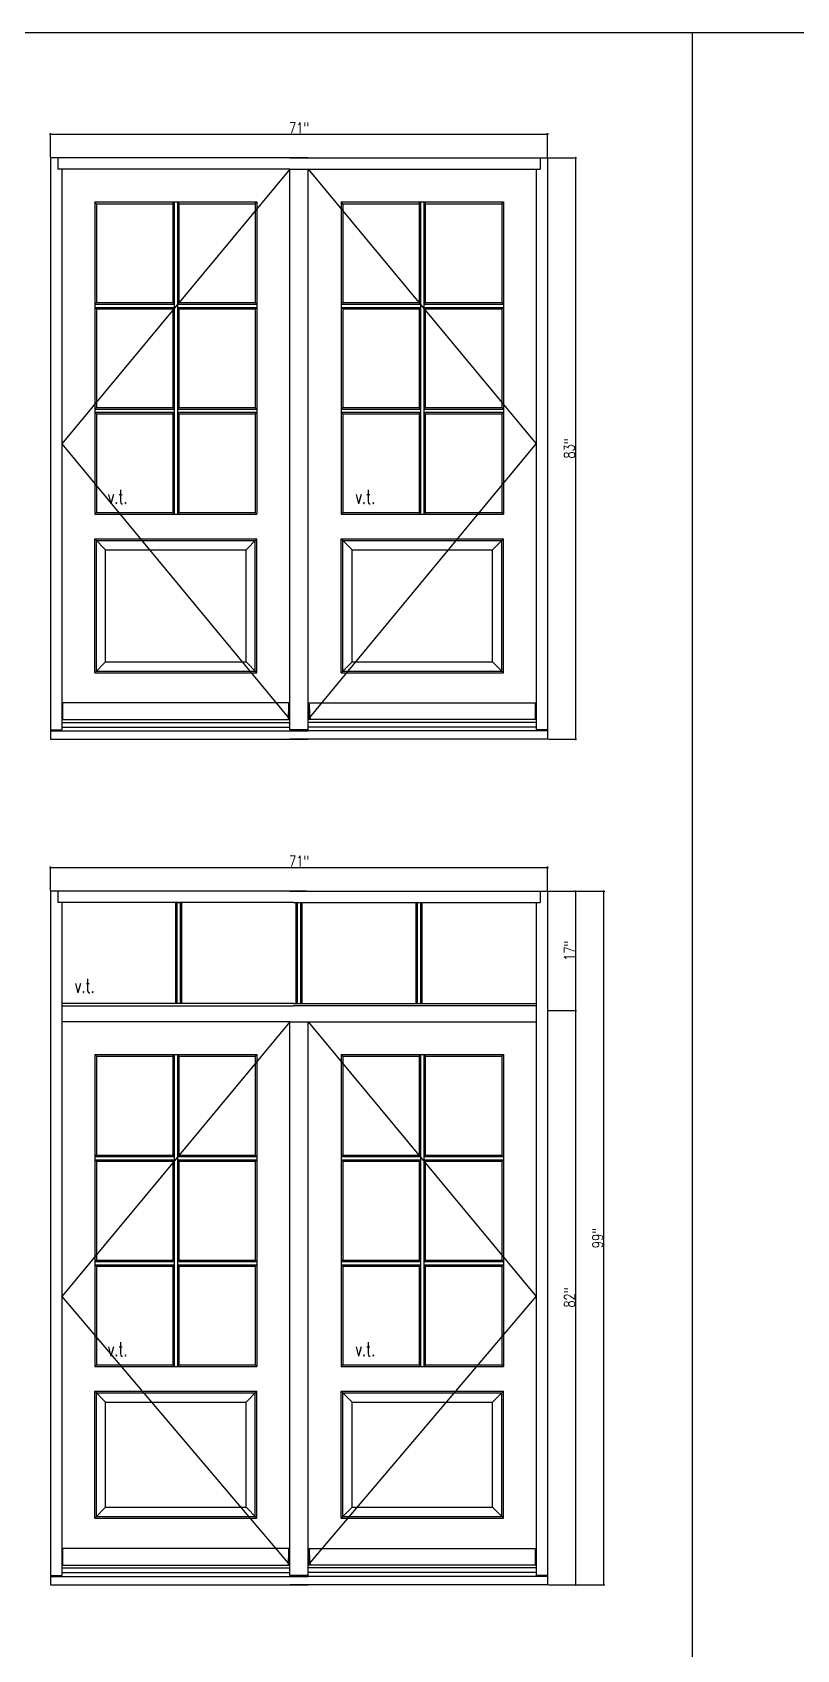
# Model space of a CAD drawing. Header units: inches. Extents: x 1985 to 11287, y 379 to 4336.
# Drawn here: x 8372 to 8481.2, y 3533.7 to 3764.6 of the extents above; entities that cross this region are included whole.
import ezdxf

# ---------------------------------------------------------------- set-up
doc = ezdxf.new("R2010")
doc.units = ezdxf.units.IN
doc.header["$MEASUREMENT"] = 0
doc.layers.get('0').update_dxf_attribs({"linetype": 'CONTINUOUS'})
doc.layers.get('Defpoints').update_dxf_attribs({"linetype": 'CONTINUOUS'})
for name, color, linetype in [('COTE1-1 99', 7, 'CONTINUOUS'), ('elevation 99', 7, 'CONTINUOUS'), ('opening side 99', 1, 'CONTINUOUS'), ('separation 99', 3, 'CONTINUOUS')]:
    doc.layers.add(name, color=color, linetype=linetype)
doc.styles.get("Standard").update_dxf_attribs({"font": 'txt.shx', "width": 0.8})
doc.dimstyles.new('Elevation', dxfattribs={"dimscale": 2, "dimtxt": 0.75, "dimasz": 0.0625, "dimexe": 0.0625, "dimexo": 0.0625, "dimgap": 0.0625, "dimtad": 1, "dimdec": 5, "dimzin": 0, "dimdsep": 46, "dimlunit": 5, "dimtxsty": 'Standard', "dimblk1": 'OBLIQUE', "dimblk2": 'OBLIQUE', "dimsah": 1, "dimcen": 2, "dimdle": 0.0625, "dimclrd": 1, "dimclre": 1, "dimadec": 1, "dimazin": 0, "dimtfac": 0.375, "dimtdec": 5, "dimtmove": 0, "dimatfit": 3, "dimldrblk": 'OBLIQUE', "dimfxl": 1, "dimfrac": 2, "dimtolj": 1, "dimtzin": 0, "dimarcsym": 0})

# ---------------------------------------------------------------- blocks, each defined once
blk = doc.blocks.new('_OBLIQUE')
at = {"color": 0, "linetype": 'ByBlock'}
blk.add_line((-0.5, -0.5), (0.5, 0.5), dxfattribs=at)
blk = doc.blocks.new('*D23')
at = {"layer": 'COTE1-1 99', "color": 1, "lineweight": -2, "transparency": 16777216}
for p, q in [((8374.48, 3750.06), (8445.73, 3750.06)), ((8374.6, 3746.78), (8374.6, 3750.19)), ((8445.6, 3746.78), (8445.6, 3750.19))]:
    blk.add_line(p, q, dxfattribs=at)
at = {"layer": 'Defpoints', "color": 0, "transparency": 16777216}
for p in [(8445.6, 3750.06), (8374.6, 3746.66), (8445.6, 3746.66)]:
    blk.add_point(p, dxfattribs=at)
at = {"layer": 'COTE1-1 99', "color": 1, "lineweight": -2, "transparency": 16777216, "xscale": 0.125, "yscale": 0.125, "zscale": 0.125, "rotation": 180}
blk.add_blockref('_OBLIQUE', (8374.6, 3750.06), dxfattribs=at)
at = {"layer": 'COTE1-1 99', "color": 1, "lineweight": -2, "transparency": 16777216, "xscale": 0.125, "yscale": 0.125, "zscale": 0.125}
blk.add_blockref('_OBLIQUE', (8445.6, 3750.06), dxfattribs=at)
at = {"layer": 'COTE1-1 99', "color": 0, "transparency": 16777216, "insert": (8410.1, 3750.94), "char_height": 1.5, "attachment_point": 5}
blk.add_mtext('\\A1;71"', dxfattribs=at)
blk = doc.blocks.new('*D24')
at = {"layer": 'COTE1-1 99', "color": 1, "lineweight": -2, "transparency": 16777216}
for p, q in [((8445.73, 3746.66), (8449.73, 3746.66)), ((8449.61, 3663.53), (8449.61, 3746.78)), ((8445.73, 3663.66), (8449.73, 3663.66))]:
    blk.add_line(p, q, dxfattribs=at)
at = {"layer": 'Defpoints', "color": 0, "transparency": 16777216}
for p in [(8445.6, 3746.66), (8449.61, 3746.66), (8445.6, 3663.66)]:
    blk.add_point(p, dxfattribs=at)
at = {"layer": 'COTE1-1 99', "color": 1, "lineweight": -2, "transparency": 16777216, "xscale": 0.125, "yscale": 0.125, "zscale": 0.125}
for p, rotation in [((8449.61, 3746.66), 90), ((8449.61, 3663.66), 270)]:
    blk.add_blockref('_OBLIQUE', p, dxfattribs=dict(at, rotation=rotation))
at = {"layer": 'COTE1-1 99', "color": 0, "transparency": 16777216, "insert": (8448.73, 3705.16), "char_height": 1.5, "attachment_point": 5, "rotation": 90}
blk.add_mtext('\\A1;83"', dxfattribs=at)
blk = doc.blocks.new('*D76')
at = {"layer": 'COTE1-1 99', "color": 1, "lineweight": -2, "transparency": 16777216}
for p, q in [((8374.48, 3645.37), (8445.73, 3645.37)), ((8374.6, 3642.09), (8374.6, 3645.5)), ((8445.6, 3642.09), (8445.6, 3645.5))]:
    blk.add_line(p, q, dxfattribs=at)
at = {"layer": 'Defpoints', "color": 0, "transparency": 16777216}
for p in [(8445.6, 3645.37), (8374.6, 3641.96), (8445.6, 3641.96)]:
    blk.add_point(p, dxfattribs=at)
at = {"layer": 'COTE1-1 99', "color": 1, "lineweight": -2, "transparency": 16777216, "xscale": 0.125, "yscale": 0.125, "zscale": 0.125, "rotation": 180}
blk.add_blockref('_OBLIQUE', (8374.6, 3645.37), dxfattribs=at)
at = {"layer": 'COTE1-1 99', "color": 1, "lineweight": -2, "transparency": 16777216, "xscale": 0.125, "yscale": 0.125, "zscale": 0.125}
blk.add_blockref('_OBLIQUE', (8445.6, 3645.37), dxfattribs=at)
at = {"layer": 'COTE1-1 99', "color": 0, "transparency": 16777216, "insert": (8410.1, 3646.25), "char_height": 1.5, "attachment_point": 5}
blk.add_mtext('\\A1;71"', dxfattribs=at)
blk = doc.blocks.new('*D77')
at = {"layer": 'COTE1-1 99', "color": 1, "lineweight": -2, "transparency": 16777216}
for p, q in [((8445.73, 3641.96), (8449.73, 3641.96)), ((8449.61, 3624.84), (8449.61, 3642.09)), ((8445.73, 3624.96), (8449.73, 3624.96))]:
    blk.add_line(p, q, dxfattribs=at)
at = {"layer": 'Defpoints', "color": 0, "transparency": 16777216}
for p in [(8445.6, 3641.96), (8449.61, 3641.96), (8445.6, 3624.96)]:
    blk.add_point(p, dxfattribs=at)
at = {"layer": 'COTE1-1 99', "color": 1, "lineweight": -2, "transparency": 16777216, "xscale": 0.125, "yscale": 0.125, "zscale": 0.125}
for p, rotation in [((8449.61, 3641.96), 90), ((8449.61, 3624.96), 270)]:
    blk.add_blockref('_OBLIQUE', p, dxfattribs=dict(at, rotation=rotation))
at = {"layer": 'COTE1-1 99', "color": 0, "transparency": 16777216, "insert": (8448.73, 3633.46), "char_height": 1.5, "attachment_point": 5, "rotation": 90}
blk.add_mtext('\\A1;17"', dxfattribs=at)
blk = doc.blocks.new('*D78')
at = {"layer": 'COTE1-1 99', "color": 1, "lineweight": -2, "transparency": 16777216}
for p, q in [((8445.73, 3624.96), (8449.73, 3624.96)), ((8449.61, 3542.84), (8449.61, 3625.09)), ((8445.73, 3542.96), (8449.73, 3542.96))]:
    blk.add_line(p, q, dxfattribs=at)
at = {"layer": 'Defpoints', "color": 0, "transparency": 16777216}
for p in [(8445.6, 3624.96), (8449.61, 3624.96), (8445.6, 3542.96)]:
    blk.add_point(p, dxfattribs=at)
at = {"layer": 'COTE1-1 99', "color": 1, "lineweight": -2, "transparency": 16777216, "xscale": 0.125, "yscale": 0.125, "zscale": 0.125}
for p, rotation in [((8449.61, 3624.96), 90), ((8449.61, 3542.96), 270)]:
    blk.add_blockref('_OBLIQUE', p, dxfattribs=dict(at, rotation=rotation))
at = {"layer": 'COTE1-1 99', "color": 0, "transparency": 16777216, "insert": (8448.73, 3583.96), "char_height": 1.5, "attachment_point": 5, "rotation": 90}
blk.add_mtext('\\A1;82"', dxfattribs=at)
blk = doc.blocks.new('*D75')
at = {"layer": 'COTE1-1 99', "color": 1, "lineweight": -2, "transparency": 16777216}
for p, q in [((8445.73, 3641.96), (8453.75, 3641.96)), ((8453.63, 3542.84), (8453.63, 3642.09)), ((8445.73, 3542.96), (8453.75, 3542.96))]:
    blk.add_line(p, q, dxfattribs=at)
at = {"layer": 'Defpoints', "color": 0, "transparency": 16777216}
for p in [(8445.6, 3641.96), (8453.63, 3641.96), (8445.6, 3542.96)]:
    blk.add_point(p, dxfattribs=at)
at = {"layer": 'COTE1-1 99', "color": 1, "lineweight": -2, "transparency": 16777216, "xscale": 0.125, "yscale": 0.125, "zscale": 0.125}
for p, rotation in [((8453.63, 3641.96), 90), ((8453.63, 3542.96), 270)]:
    blk.add_blockref('_OBLIQUE', p, dxfattribs=dict(at, rotation=rotation))
at = {"layer": 'COTE1-1 99', "color": 0, "transparency": 16777216, "insert": (8452.75, 3592.46), "char_height": 1.5, "attachment_point": 5, "rotation": 90}
blk.add_mtext('\\A1;99"', dxfattribs=at)

msp = doc.modelspace()

# ---------------------------------------------------------------- linework, layer by layer
at = {"layer": 'elevation 99'}
for p, q in [((8411.414241, 3746.65541), (8374.601641, 3746.65541)), ((8374.601641, 3746.65541), (8374.601641, 3663.65541)), ((8375.664141, 3746.65541), (8375.664141, 3745.03041)), ((8408.789241, 3745.03041), (8375.664141, 3745.03041)), ((8376.226641, 3745.03041), (8376.226641, 3664.983536)), ((8408.789241, 3746.65541), (8445.601841, 3746.65541)), ((8408.789241, 3664.983536), (8408.789241, 3745.03041)), ((8408.789241, 3745.03041), (8411.414241, 3745.03041)), ((8411.414241, 3664.983536), (8411.414241, 3745.03041)), ((8411.414241, 3745.03041), (8444.539341, 3745.03041)), ((8443.976841, 3745.03041), (8443.976841, 3664.983536)), ((8444.539341, 3746.65541), (8444.539341, 3745.03041)), ((8445.601841, 3746.65541), (8445.601841, 3663.65541)), ((8380.923054, 3740.360733), (8380.923054, 3695.793739)), ((8380.923054, 3740.360733), (8404.092827, 3740.360733)), ((8381.164126, 3740.092862), (8380.923054, 3740.360733)), ((8392.070441, 3740.092862), (8392.274641, 3740.360733)), ((8392.274641, 3740.360733), (8392.274641, 3695.793739)), ((8392.741241, 3740.360733), (8392.741241, 3695.793739)), ((8392.741241, 3740.360733), (8392.945441, 3740.092862)), ((8403.851756, 3740.092862), (8404.092827, 3740.360733)), ((8404.092827, 3740.360733), (8404.092827, 3695.793739)), ((8416.110654, 3740.360733), (8416.110654, 3695.793739)), ((8416.110654, 3740.360733), (8439.280427, 3740.360733)), ((8416.351726, 3740.092862), (8416.110654, 3740.360733)), ((8427.258041, 3740.092862), (8427.462241, 3740.360733)), ((8427.462241, 3740.360733), (8427.462241, 3695.793739)), ((8427.928841, 3740.360733), (8427.928841, 3695.793739)), ((8427.928841, 3740.360733), (8428.133041, 3740.092862)), ((8439.039356, 3740.092862), (8439.280427, 3740.360733)), ((8439.280427, 3740.360733), (8439.280427, 3695.793739)), ((8381.164126, 3740.092862), (8381.164126, 3725.989362)), ((8381.164126, 3740.092862), (8392.070441, 3740.092862)), ((8392.070441, 3740.092862), (8392.070441, 3725.989362)), ((8392.945441, 3740.092862), (8392.945441, 3725.989362)), ((8392.945441, 3740.092862), (8403.851756, 3740.092862)), ((8403.851756, 3740.092862), (8403.851756, 3725.989362)), ((8416.351726, 3740.092862), (8416.351726, 3725.989362)), ((8416.351726, 3740.092862), (8427.258041, 3740.092862)), ((8427.258041, 3740.092862), (8427.258041, 3725.989362)), ((8428.133041, 3740.092862), (8428.133041, 3725.989362)), ((8428.133041, 3740.092862), (8439.039356, 3740.092862)), ((8439.039356, 3740.092862), (8439.039356, 3725.989362)), ((8381.164126, 3725.989362), (8380.923054, 3725.785162)), ((8380.923054, 3725.785162), (8392.274641, 3725.785162)), ((8380.923054, 3725.318562), (8392.274641, 3725.318562)), ((8381.164126, 3725.114362), (8380.923054, 3725.318562)), ((8381.164126, 3725.989362), (8392.070441, 3725.989362)), ((8381.164126, 3725.114362), (8392.070441, 3725.114362)), ((8381.164126, 3725.114362), (8381.164126, 3711.010862)), ((8392.070441, 3725.989362), (8392.274641, 3725.785162)), ((8392.070441, 3725.114362), (8392.274641, 3725.318562)), ((8392.070441, 3725.114362), (8392.070441, 3711.010862)), ((8392.945441, 3725.989362), (8392.741241, 3725.785162)), ((8392.741241, 3725.785162), (8404.092827, 3725.785162)), ((8392.945441, 3725.114362), (8392.741241, 3725.318562)), ((8392.741241, 3725.318562), (8404.092827, 3725.318562)), ((8392.945441, 3725.989362), (8403.851756, 3725.989362)), ((8392.945441, 3725.114362), (8403.851756, 3725.114362)), ((8392.945441, 3725.114362), (8392.945441, 3711.010862)), ((8403.851756, 3725.989362), (8404.092827, 3725.785162)), ((8403.851756, 3725.114362), (8404.092827, 3725.318562)), ((8403.851756, 3725.114362), (8403.851756, 3711.010862)), ((8416.351726, 3725.989362), (8416.110654, 3725.785162)), ((8416.110654, 3725.785162), (8427.462241, 3725.785162)), ((8416.110654, 3725.318562), (8427.462241, 3725.318562)), ((8416.351726, 3725.114362), (8416.110654, 3725.318562)), ((8416.351726, 3725.989362), (8427.258041, 3725.989362)), ((8416.351726, 3725.114362), (8427.258041, 3725.114362)), ((8416.351726, 3725.114362), (8416.351726, 3711.010862)), ((8427.258041, 3725.989362), (8427.462241, 3725.785162)), ((8427.258041, 3725.114362), (8427.462241, 3725.318562)), ((8427.258041, 3725.114362), (8427.258041, 3711.010862)), ((8428.133041, 3725.989362), (8427.928841, 3725.785162)), ((8427.928841, 3725.785162), (8439.280427, 3725.785162)), ((8428.133041, 3725.114362), (8427.928841, 3725.318562)), ((8427.928841, 3725.318562), (8439.280427, 3725.318562)), ((8428.133041, 3725.989362), (8439.039356, 3725.989362)), ((8428.133041, 3725.114362), (8439.039356, 3725.114362)), ((8428.133041, 3725.114362), (8428.133041, 3711.010862)), ((8439.039356, 3725.989362), (8439.280427, 3725.785162)), ((8439.039356, 3725.114362), (8439.280427, 3725.318562)), ((8439.039356, 3725.114362), (8439.039356, 3711.010862)), ((8381.164126, 3711.010862), (8380.923054, 3710.806662)), ((8380.923054, 3710.806662), (8392.274641, 3710.806662)), ((8380.923054, 3710.34451), (8392.274641, 3710.34451)), ((8381.164126, 3711.010862), (8392.070441, 3711.010862)), ((8392.741241, 3710.806662), (8404.092827, 3710.806662)), ((8392.741241, 3710.34451), (8404.092827, 3710.34451)), ((8392.945441, 3711.010862), (8403.851756, 3711.010862)), ((8403.851756, 3711.010862), (8404.092827, 3710.806662)), ((8403.851756, 3710.14031), (8404.092827, 3710.34451)), ((8416.351726, 3711.010862), (8416.110654, 3710.806662)), ((8416.110654, 3710.806662), (8427.462241, 3710.806662)), ((8416.110654, 3710.34451), (8427.462241, 3710.34451)), ((8416.351726, 3711.010862), (8427.258041, 3711.010862)), ((8427.928841, 3710.806662), (8439.280427, 3710.806662)), ((8427.928841, 3710.34451), (8439.280427, 3710.34451)), ((8428.133041, 3711.010862), (8439.039356, 3711.010862)), ((8439.039356, 3711.010862), (8439.280427, 3710.806662)), ((8439.039356, 3710.14031), (8439.280427, 3710.34451)), ((8381.164126, 3710.14031), (8392.070441, 3710.14031)), ((8381.164126, 3710.14031), (8381.164126, 3696.03481)), ((8392.070441, 3710.14031), (8392.070441, 3696.03481)), ((8392.945441, 3710.14031), (8392.945441, 3696.03481)), ((8392.945441, 3710.14031), (8403.851756, 3710.14031)), ((8403.851756, 3710.14031), (8403.851756, 3696.03481)), ((8416.351726, 3710.14031), (8427.258041, 3710.14031)), ((8416.351726, 3710.14031), (8416.351726, 3696.03481)), ((8427.258041, 3710.14031), (8427.258041, 3696.03481)), ((8428.133041, 3710.14031), (8428.133041, 3696.03481)), ((8428.133041, 3710.14031), (8439.039356, 3710.14031)), ((8439.039356, 3710.14031), (8439.039356, 3696.03481)), ((8380.923054, 3695.793739), (8381.164126, 3696.03481)), ((8380.923054, 3695.793739), (8404.092827, 3695.793739)), ((8381.164126, 3696.03481), (8392.070441, 3696.03481)), ((8392.070441, 3696.03481), (8392.274641, 3695.793739)), ((8392.945441, 3696.03481), (8392.741241, 3695.793739)), ((8392.945441, 3696.03481), (8403.851756, 3696.03481)), ((8404.092827, 3695.793739), (8403.851756, 3696.03481)), ((8416.110654, 3695.793739), (8416.351726, 3696.03481)), ((8416.110654, 3695.793739), (8439.280427, 3695.793739)), ((8416.351726, 3696.03481), (8427.258041, 3696.03481)), ((8427.258041, 3696.03481), (8427.462241, 3695.793739)), ((8428.133041, 3696.03481), (8427.928841, 3695.793739)), ((8428.133041, 3696.03481), (8439.039356, 3696.03481)), ((8439.280427, 3695.793739), (8439.039356, 3696.03481)), ((8380.922995, 3692.275882), (8404.092871, 3692.275882)), ((8380.922995, 3673.1643), (8380.922995, 3692.275882)), ((8382.476567, 3690.72226), (8380.922995, 3692.275882)), ((8381.164067, 3692.03476), (8403.8518, 3692.03476)), ((8381.164067, 3673.405371), (8381.164067, 3692.03476)), ((8404.092871, 3692.275882), (8402.5393, 3690.72226)), ((8403.8518, 3673.405371), (8403.8518, 3692.03476)), ((8404.092871, 3673.1643), (8404.092871, 3692.275882)), ((8416.110595, 3692.275882), (8439.280471, 3692.275882)), ((8416.110595, 3673.1643), (8416.110595, 3692.275882)), ((8417.664167, 3690.72226), (8416.110595, 3692.275882)), ((8416.351667, 3692.03476), (8439.0394, 3692.03476)), ((8416.351667, 3673.405371), (8416.351667, 3692.03476)), ((8439.280471, 3692.275882), (8437.7269, 3690.72226)), ((8439.0394, 3673.405371), (8439.0394, 3692.03476)), ((8439.280471, 3673.1643), (8439.280471, 3692.275882)), ((8382.476567, 3690.72226), (8402.5393, 3690.72226)), ((8382.476567, 3674.717871), (8382.476567, 3690.72226)), ((8402.5393, 3674.717871), (8402.5393, 3690.72226)), ((8417.664167, 3690.72226), (8437.7269, 3690.72226)), ((8417.664167, 3674.717871), (8417.664167, 3690.72226)), ((8437.7269, 3674.717871), (8437.7269, 3690.72226)), ((8380.922995, 3673.1643), (8382.476567, 3674.717871)), ((8381.164067, 3673.405371), (8403.8518, 3673.405371)), ((8382.476567, 3674.717871), (8402.5393, 3674.717871)), ((8404.092871, 3673.1643), (8402.5393, 3674.717871)), ((8416.110595, 3673.1643), (8417.664167, 3674.717871)), ((8416.351667, 3673.405371), (8439.0394, 3673.405371)), ((8417.664167, 3674.717871), (8437.7269, 3674.717871)), ((8439.280471, 3673.1643), (8437.7269, 3674.717871)), ((8380.922995, 3673.1643), (8404.092871, 3673.1643)), ((8416.110595, 3673.1643), (8439.280471, 3673.1643)), ((8376.351641, 3666.467905), (8376.351641, 3668.842905)), ((8408.664241, 3668.842905), (8376.351641, 3668.842905)), ((8376.351641, 3666.467905), (8376.351641, 3668.842905)), ((8408.664241, 3668.842905), (8376.351641, 3668.842905)), ((8408.664241, 3666.467905), (8408.664241, 3668.842905)), ((8408.664241, 3666.467905), (8408.664241, 3668.842905)), ((8411.539241, 3668.842905), (8443.851841, 3668.842905)), ((8411.539241, 3666.467905), (8411.539241, 3668.842905)), ((8411.539241, 3668.842905), (8443.851841, 3668.842905)), ((8411.539241, 3666.467905), (8411.539241, 3668.842905)), ((8443.851841, 3666.467905), (8443.851841, 3668.842905)), ((8443.851841, 3666.467905), (8443.851841, 3668.842905)), ((8376.226641, 3666.467905), (8408.789241, 3666.467905)), ((8376.226641, 3666.467905), (8408.789241, 3666.467905)), ((8408.539241, 3666.655405), (8408.539241, 3666.467905)), ((8408.539241, 3666.655405), (8408.539241, 3666.467905)), ((8408.577484, 3666.467905), (8408.586909, 3666.592905)), ((8408.577484, 3666.467905), (8408.586909, 3666.592905)), ((8408.586909, 3666.592905), (8408.597537, 3666.467905)), ((8408.586909, 3666.592905), (8408.597537, 3666.467905)), ((8443.976841, 3666.467905), (8411.414241, 3666.467905)), ((8443.976841, 3666.467905), (8411.414241, 3666.467905)), ((8411.616573, 3666.592905), (8411.605945, 3666.467905)), ((8411.616573, 3666.592905), (8411.605945, 3666.467905)), ((8411.625998, 3666.467905), (8411.616573, 3666.592905)), ((8411.625998, 3666.467905), (8411.616573, 3666.592905)), ((8411.664241, 3666.655405), (8411.664241, 3666.467905)), ((8411.664241, 3666.655405), (8411.664241, 3666.467905)), ((8374.601641, 3664.983536), (8376.226641, 3664.983536)), ((8374.601641, 3664.983536), (8376.226641, 3664.983536)), ((8374.601641, 3664.84291), (8411.414241, 3664.84291)), ((8374.601641, 3664.84291), (8411.414241, 3664.84291)), ((8376.226641, 3666.076286), (8408.789241, 3666.076286)), ((8376.226641, 3666.076286), (8408.789241, 3666.076286)), ((8376.226641, 3665.405405), (8408.789241, 3665.405405)), ((8408.789241, 3664.983536), (8411.414241, 3664.983536)), ((8411.414241, 3664.983536), (8408.789241, 3664.983536)), ((8411.414241, 3664.983536), (8408.789241, 3664.983536)), ((8408.789241, 3664.983536), (8411.414241, 3664.983536)), ((8445.601841, 3664.84291), (8408.789241, 3664.84291)), ((8445.601841, 3664.84291), (8408.789241, 3664.84291)), ((8443.976841, 3666.076286), (8411.414241, 3666.076286)), ((8443.976841, 3666.076286), (8411.414241, 3666.076286)), ((8443.976841, 3665.405405), (8411.414241, 3665.405405)), ((8445.601841, 3664.983536), (8443.976841, 3664.983536)), ((8445.601841, 3664.983536), (8443.976841, 3664.983536)), ((8374.601641, 3663.65541), (8411.414241, 3663.65541)), ((8374.601641, 3663.65541), (8408.789241, 3663.65541)), ((8374.601641, 3663.65541), (8402.289241, 3663.65541)), ((8374.601641, 3663.65541), (8411.414241, 3663.65541)), ((8374.601641, 3663.65541), (8408.789241, 3663.65541)), ((8374.601641, 3663.65541), (8402.289241, 3663.65541)), ((8445.601841, 3663.65541), (8408.789241, 3663.65541)), ((8445.601841, 3663.65541), (8408.789241, 3663.65541)), ((8445.601841, 3663.65541), (8411.414241, 3663.65541)), ((8445.601841, 3663.65541), (8411.414241, 3663.65541)), ((8445.601841, 3663.65541), (8417.914241, 3663.65541)), ((8445.601841, 3663.65541), (8417.914241, 3663.65541)), ((8411.164241, 3641.963374), (8374.601641, 3641.963374)), ((8374.601641, 3641.963374), (8374.601641, 3542.963374)), ((8375.664141, 3641.963374), (8375.664141, 3640.338374)), ((8408.789241, 3641.963374), (8445.601841, 3641.963374)), ((8444.539341, 3641.963374), (8444.539341, 3640.338374)), ((8445.601841, 3641.963374), (8445.601841, 3542.963374)), ((8409.289241, 3640.338374), (8375.664141, 3640.338374)), ((8376.226641, 3640.338374), (8376.226641, 3625.588374)), ((8392.507891, 3625.963374), (8392.507891, 3640.338374)), ((8392.507891, 3640.338374), (8393.382891, 3640.338374)), ((8392.712091, 3625.963374), (8392.712091, 3640.338374)), ((8393.178691, 3625.963374), (8393.178691, 3640.338374)), ((8393.382891, 3625.963374), (8393.382891, 3640.338374)), ((8409.289241, 3640.338374), (8444.539341, 3640.338374)), ((8409.664241, 3625.963374), (8409.664241, 3640.338374)), ((8409.664241, 3640.338374), (8410.539241, 3640.338374)), ((8409.868441, 3625.963374), (8409.868441, 3640.338374)), ((8410.335041, 3625.963374), (8410.335041, 3640.338374)), ((8410.539241, 3625.963374), (8410.539241, 3640.338374)), ((8426.820591, 3625.963374), (8426.820591, 3640.338374)), ((8426.820591, 3640.338374), (8427.695591, 3640.338374)), ((8427.024791, 3625.963374), (8427.024791, 3640.338374)), ((8427.491391, 3625.963374), (8427.491391, 3640.338374)), ((8427.695591, 3625.963374), (8427.695591, 3640.338374)), ((8443.976841, 3640.338374), (8443.976841, 3625.588374)), ((8374.601641, 3625.963374), (8374.601641, 3542.963374)), ((8409.289241, 3625.963374), (8376.226641, 3625.963374)), ((8376.226641, 3625.963374), (8376.226641, 3625.588374)), ((8376.226641, 3625.588374), (8409.289241, 3625.588374)), ((8376.226641, 3625.588374), (8376.226641, 3623.338374)), ((8409.289241, 3625.963374), (8443.976841, 3625.963374)), ((8443.976841, 3625.588374), (8409.289241, 3625.588374)), ((8443.976841, 3625.963374), (8443.976841, 3625.588374)), ((8443.976841, 3625.588374), (8443.976841, 3623.338374)), ((8445.601841, 3624.963374), (8445.601841, 3542.963374)), ((8408.789241, 3623.338374), (8376.226641, 3623.338374)), ((8408.789241, 3623.338374), (8376.226641, 3623.338374)), ((8408.789241, 3623.338374), (8376.226641, 3623.338374)), ((8376.226641, 3623.338374), (8376.226641, 3544.2915)), ((8376.226641, 3623.338374), (8376.226641, 3544.2915)), ((8408.789241, 3544.2915), (8408.789241, 3623.338374)), ((8408.789241, 3623.338374), (8411.414241, 3623.338374)), ((8411.414241, 3623.338374), (8443.976841, 3623.338374)), ((8411.414241, 3623.338374), (8443.976841, 3623.338374)), ((8411.414241, 3544.2915), (8411.414241, 3623.338374)), ((8411.414241, 3623.338374), (8443.976841, 3623.338374)), ((8443.976841, 3623.338374), (8443.976841, 3544.2915)), ((8443.976841, 3623.338374), (8443.976841, 3544.2915)), ((8381.164126, 3618.400826), (8380.923054, 3618.668697)), ((8380.923054, 3618.668697), (8404.092827, 3618.668697)), ((8380.923054, 3618.668697), (8380.923054, 3574.101703)), ((8381.164126, 3618.400826), (8392.070441, 3618.400826)), ((8381.164126, 3618.400826), (8381.164126, 3604.297326)), ((8392.070441, 3618.400826), (8392.274641, 3618.668697)), ((8392.070441, 3618.400826), (8392.070441, 3604.297326)), ((8392.274641, 3618.668697), (8392.274641, 3574.101703)), ((8392.741241, 3618.668697), (8392.945441, 3618.400826)), ((8392.741241, 3618.668697), (8392.741241, 3574.101703)), ((8392.945441, 3618.400826), (8403.851756, 3618.400826)), ((8392.945441, 3618.400826), (8392.945441, 3604.297326)), ((8403.851756, 3618.400826), (8404.092827, 3618.668697)), ((8403.851756, 3618.400826), (8403.851756, 3604.297326)), ((8404.092827, 3618.668697), (8404.092827, 3574.101703)), ((8416.351726, 3618.400826), (8416.110654, 3618.668697)), ((8416.110654, 3618.668697), (8439.280427, 3618.668697)), ((8416.110654, 3618.668697), (8416.110654, 3574.101703)), ((8416.351726, 3618.400826), (8427.258041, 3618.400826)), ((8416.351726, 3618.400826), (8416.351726, 3604.297326)), ((8427.258041, 3618.400826), (8427.462241, 3618.668697)), ((8427.258041, 3618.400826), (8427.258041, 3604.297326)), ((8427.462241, 3618.668697), (8427.462241, 3574.101703)), ((8427.928841, 3618.668697), (8428.133041, 3618.400826)), ((8427.928841, 3618.668697), (8427.928841, 3574.101703)), ((8428.133041, 3618.400826), (8439.039356, 3618.400826)), ((8428.133041, 3618.400826), (8428.133041, 3604.297326)), ((8439.039356, 3618.400826), (8439.280427, 3618.668697)), ((8439.039356, 3618.400826), (8439.039356, 3604.297326)), ((8439.280427, 3618.668697), (8439.280427, 3574.101703)), ((8381.164126, 3604.297326), (8380.923054, 3604.093126)), ((8380.923054, 3604.093126), (8392.274641, 3604.093126)), ((8381.164126, 3604.297326), (8392.070441, 3604.297326)), ((8392.070441, 3604.297326), (8392.274641, 3604.093126)), ((8392.945441, 3604.297326), (8392.741241, 3604.093126)), ((8392.741241, 3604.093126), (8404.092827, 3604.093126)), ((8392.945441, 3604.297326), (8403.851756, 3604.297326)), ((8403.851756, 3604.297326), (8404.092827, 3604.093126)), ((8416.351726, 3604.297326), (8416.110654, 3604.093126)), ((8416.110654, 3604.093126), (8427.462241, 3604.093126)), ((8416.351726, 3604.297326), (8427.258041, 3604.297326)), ((8427.258041, 3604.297326), (8427.462241, 3604.093126)), ((8428.133041, 3604.297326), (8427.928841, 3604.093126)), ((8427.928841, 3604.093126), (8439.280427, 3604.093126)), ((8428.133041, 3604.297326), (8439.039356, 3604.297326)), ((8439.039356, 3604.297326), (8439.280427, 3604.093126)), ((8381.164126, 3603.422326), (8380.923054, 3603.626526)), ((8380.923054, 3603.626526), (8392.274641, 3603.626526)), ((8381.164126, 3603.422326), (8381.164126, 3589.318826)), ((8381.164126, 3603.422326), (8392.070441, 3603.422326)), ((8392.070441, 3603.422326), (8392.274641, 3603.626526)), ((8392.070441, 3603.422326), (8392.070441, 3589.318826)), ((8392.741241, 3603.626526), (8404.092827, 3603.626526)), ((8392.945441, 3603.422326), (8392.741241, 3603.626526)), ((8392.945441, 3603.422326), (8392.945441, 3589.318826)), ((8392.945441, 3603.422326), (8403.851756, 3603.422326)), ((8403.851756, 3603.422326), (8404.092827, 3603.626526)), ((8403.851756, 3603.422326), (8403.851756, 3589.318826)), ((8416.351726, 3603.422326), (8416.110654, 3603.626526)), ((8416.110654, 3603.626526), (8427.462241, 3603.626526)), ((8416.351726, 3603.422326), (8416.351726, 3589.318826)), ((8416.351726, 3603.422326), (8427.258041, 3603.422326)), ((8427.258041, 3603.422326), (8427.462241, 3603.626526)), ((8427.258041, 3603.422326), (8427.258041, 3589.318826)), ((8427.928841, 3603.626526), (8439.280427, 3603.626526)), ((8428.133041, 3603.422326), (8427.928841, 3603.626526)), ((8428.133041, 3603.422326), (8428.133041, 3589.318826)), ((8428.133041, 3603.422326), (8439.039356, 3603.422326)), ((8439.039356, 3603.422326), (8439.280427, 3603.626526)), ((8439.039356, 3603.422326), (8439.039356, 3589.318826)), ((8381.164126, 3589.318826), (8380.923054, 3589.114626)), ((8380.923054, 3589.114626), (8392.274641, 3589.114626)), ((8380.923054, 3588.652474), (8392.274641, 3588.652474)), ((8381.164126, 3589.318826), (8392.070441, 3589.318826)), ((8381.164126, 3588.448274), (8381.164126, 3574.342774)), ((8381.164126, 3588.448274), (8392.070441, 3588.448274)), ((8392.070441, 3588.448274), (8392.070441, 3574.342774)), ((8392.741241, 3589.114626), (8404.092827, 3589.114626)), ((8392.741241, 3588.652474), (8404.092827, 3588.652474)), ((8392.945441, 3589.318826), (8403.851756, 3589.318826)), ((8392.945441, 3588.448274), (8403.851756, 3588.448274)), ((8392.945441, 3588.448274), (8392.945441, 3574.342774)), ((8403.851756, 3589.318826), (8404.092827, 3589.114626)), ((8403.851756, 3588.448274), (8404.092827, 3588.652474)), ((8403.851756, 3588.448274), (8403.851756, 3574.342774)), ((8416.351726, 3589.318826), (8416.110654, 3589.114626)), ((8416.110654, 3589.114626), (8427.462241, 3589.114626)), ((8416.110654, 3588.652474), (8427.462241, 3588.652474)), ((8416.351726, 3589.318826), (8427.258041, 3589.318826)), ((8416.351726, 3588.448274), (8416.351726, 3574.342774)), ((8416.351726, 3588.448274), (8427.258041, 3588.448274)), ((8427.258041, 3588.448274), (8427.258041, 3574.342774)), ((8427.928841, 3589.114626), (8439.280427, 3589.114626)), ((8427.928841, 3588.652474), (8439.280427, 3588.652474)), ((8428.133041, 3589.318826), (8439.039356, 3589.318826)), ((8428.133041, 3588.448274), (8439.039356, 3588.448274)), ((8428.133041, 3588.448274), (8428.133041, 3574.342774)), ((8439.039356, 3589.318826), (8439.280427, 3589.114626)), ((8439.039356, 3588.448274), (8439.280427, 3588.652474)), ((8439.039356, 3588.448274), (8439.039356, 3574.342774)), ((8380.923054, 3574.101703), (8381.164126, 3574.342774)), ((8380.923054, 3574.101703), (8404.092827, 3574.101703)), ((8381.164126, 3574.342774), (8392.070441, 3574.342774)), ((8392.070441, 3574.342774), (8392.274641, 3574.101703)), ((8392.945441, 3574.342774), (8392.741241, 3574.101703)), ((8392.945441, 3574.342774), (8403.851756, 3574.342774)), ((8404.092827, 3574.101703), (8403.851756, 3574.342774)), ((8416.110654, 3574.101703), (8416.351726, 3574.342774)), ((8416.110654, 3574.101703), (8439.280427, 3574.101703)), ((8416.351726, 3574.342774), (8427.258041, 3574.342774)), ((8427.258041, 3574.342774), (8427.462241, 3574.101703)), ((8428.133041, 3574.342774), (8427.928841, 3574.101703)), ((8428.133041, 3574.342774), (8439.039356, 3574.342774)), ((8439.280427, 3574.101703), (8439.039356, 3574.342774)), ((8382.476567, 3569.030224), (8380.922995, 3570.583846)), ((8380.922995, 3552.472264), (8380.922995, 3570.583846)), ((8380.922995, 3570.583846), (8404.092871, 3570.583846)), ((8381.164067, 3552.713335), (8381.164067, 3570.342724)), ((8381.164067, 3570.342724), (8403.8518, 3570.342724)), ((8404.092871, 3570.583846), (8402.5393, 3569.030224)), ((8403.8518, 3552.713335), (8403.8518, 3570.342724)), ((8404.092871, 3552.472264), (8404.092871, 3570.583846)), ((8417.664167, 3569.030224), (8416.110595, 3570.583846)), ((8416.110595, 3552.472264), (8416.110595, 3570.583846)), ((8416.110595, 3570.583846), (8439.280471, 3570.583846)), ((8416.351667, 3552.713335), (8416.351667, 3570.342724)), ((8416.351667, 3570.342724), (8439.0394, 3570.342724)), ((8439.280471, 3570.583846), (8437.7269, 3569.030224)), ((8439.0394, 3552.713335), (8439.0394, 3570.342724)), ((8439.280471, 3552.472264), (8439.280471, 3570.583846)), ((8382.476567, 3554.025835), (8382.476567, 3569.030224)), ((8382.476567, 3569.030224), (8402.5393, 3569.030224)), ((8402.5393, 3554.025835), (8402.5393, 3569.030224)), ((8417.664167, 3554.025835), (8417.664167, 3569.030224)), ((8417.664167, 3569.030224), (8437.7269, 3569.030224)), ((8437.7269, 3554.025835), (8437.7269, 3569.030224)), ((8380.922995, 3552.472264), (8382.476567, 3554.025835)), ((8382.476567, 3554.025835), (8402.5393, 3554.025835)), ((8404.092871, 3552.472264), (8402.5393, 3554.025835)), ((8416.110595, 3552.472264), (8417.664167, 3554.025835)), ((8417.664167, 3554.025835), (8437.7269, 3554.025835)), ((8439.280471, 3552.472264), (8437.7269, 3554.025835)), ((8380.922995, 3552.472264), (8404.092871, 3552.472264)), ((8381.164067, 3552.713335), (8403.8518, 3552.713335)), ((8416.110595, 3552.472264), (8439.280471, 3552.472264)), ((8416.351667, 3552.713335), (8439.0394, 3552.713335)), ((8376.351641, 3545.775869), (8376.351641, 3548.150869)), ((8408.664241, 3548.150869), (8376.351641, 3548.150869)), ((8376.351641, 3545.775869), (8376.351641, 3548.150869)), ((8408.664241, 3548.150869), (8376.351641, 3548.150869)), ((8408.664241, 3545.775869), (8408.664241, 3548.150869)), ((8408.664241, 3545.775869), (8408.664241, 3548.150869)), ((8411.539241, 3548.150869), (8443.851841, 3548.150869)), ((8411.539241, 3545.775869), (8411.539241, 3548.150869)), ((8411.539241, 3548.150869), (8443.851841, 3548.150869)), ((8411.539241, 3545.775869), (8411.539241, 3548.150869)), ((8443.851841, 3545.775869), (8443.851841, 3548.150869)), ((8443.851841, 3545.775869), (8443.851841, 3548.150869)), ((8374.601641, 3544.2915), (8376.226641, 3544.2915)), ((8374.601641, 3544.2915), (8376.226641, 3544.2915)), ((8374.601641, 3544.150874), (8411.414241, 3544.150874)), ((8374.601641, 3544.150874), (8411.414241, 3544.150874)), ((8376.226641, 3545.775869), (8408.789241, 3545.775869)), ((8376.226641, 3545.775869), (8408.789241, 3545.775869)), ((8376.226641, 3545.38425), (8408.789241, 3545.38425)), ((8376.226641, 3545.38425), (8408.789241, 3545.38425)), ((8376.226641, 3544.713369), (8408.789241, 3544.713369)), ((8408.539241, 3545.963369), (8408.539241, 3545.775869)), ((8408.539241, 3545.963369), (8408.539241, 3545.775869)), ((8408.577484, 3545.775869), (8408.586909, 3545.900869)), ((8408.577484, 3545.775869), (8408.586909, 3545.900869)), ((8408.586909, 3545.900869), (8408.597537, 3545.775869)), ((8408.586909, 3545.900869), (8408.597537, 3545.775869)), ((8408.789241, 3544.2915), (8411.414241, 3544.2915)), ((8411.414241, 3544.2915), (8408.789241, 3544.2915)), ((8411.414241, 3544.2915), (8408.789241, 3544.2915)), ((8408.789241, 3544.2915), (8411.414241, 3544.2915)), ((8445.601841, 3544.150874), (8408.789241, 3544.150874)), ((8445.601841, 3544.150874), (8408.789241, 3544.150874)), ((8443.976841, 3545.775869), (8411.414241, 3545.775869)), ((8443.976841, 3545.775869), (8411.414241, 3545.775869)), ((8443.976841, 3545.38425), (8411.414241, 3545.38425)), ((8443.976841, 3545.38425), (8411.414241, 3545.38425)), ((8443.976841, 3544.713369), (8411.414241, 3544.713369)), ((8411.616573, 3545.900869), (8411.605945, 3545.775869)), ((8411.616573, 3545.900869), (8411.605945, 3545.775869)), ((8411.625998, 3545.775869), (8411.616573, 3545.900869)), ((8411.625998, 3545.775869), (8411.616573, 3545.900869)), ((8411.664241, 3545.963369), (8411.664241, 3545.775869)), ((8411.664241, 3545.963369), (8411.664241, 3545.775869)), ((8445.601841, 3544.2915), (8443.976841, 3544.2915)), ((8445.601841, 3544.2915), (8443.976841, 3544.2915)), ((8374.601641, 3542.963374), (8411.414241, 3542.963374)), ((8374.601641, 3542.963374), (8408.789241, 3542.963374)), ((8374.601641, 3542.963374), (8402.289241, 3542.963374)), ((8374.601641, 3542.963374), (8411.414241, 3542.963374)), ((8374.601641, 3542.963374), (8408.789241, 3542.963374)), ((8374.601641, 3542.963374), (8402.289241, 3542.963374)), ((8445.601841, 3542.963374), (8408.789241, 3542.963374)), ((8445.601841, 3542.963374), (8408.789241, 3542.963374)), ((8445.601841, 3542.963374), (8411.414241, 3542.963374)), ((8445.601841, 3542.963374), (8411.414241, 3542.963374)), ((8445.601841, 3542.963374), (8417.914241, 3542.963374)), ((8445.601841, 3542.963374), (8417.914241, 3542.963374))]:
    msp.add_line(p, q, dxfattribs=at)
at = {"layer": 'elevation 99', "color": 7}
for p, q in [((8381.164126, 3710.14031), (8380.923054, 3710.34451)), ((8392.070441, 3711.010862), (8392.274641, 3710.806662)), ((8392.070441, 3710.14031), (8392.274641, 3710.34451)), ((8392.945441, 3711.010862), (8392.741241, 3710.806662)), ((8392.945441, 3710.14031), (8392.741241, 3710.34451)), ((8416.351726, 3710.14031), (8416.110654, 3710.34451)), ((8427.258041, 3711.010862), (8427.462241, 3710.806662)), ((8427.258041, 3710.14031), (8427.462241, 3710.34451)), ((8428.133041, 3711.010862), (8427.928841, 3710.806662)), ((8428.133041, 3710.14031), (8427.928841, 3710.34451)), ((8381.164126, 3588.448274), (8380.923054, 3588.652474)), ((8392.070441, 3589.318826), (8392.274641, 3589.114626)), ((8392.070441, 3588.448274), (8392.274641, 3588.652474)), ((8392.945441, 3589.318826), (8392.741241, 3589.114626)), ((8392.945441, 3588.448274), (8392.741241, 3588.652474)), ((8416.351726, 3588.448274), (8416.110654, 3588.652474)), ((8427.258041, 3589.318826), (8427.462241, 3589.114626)), ((8427.258041, 3588.448274), (8427.462241, 3588.652474)), ((8428.133041, 3589.318826), (8427.928841, 3589.114626)), ((8428.133041, 3588.448274), (8427.928841, 3588.652474))]:
    msp.add_line(p, q, dxfattribs=at)
at = {"layer": 'elevation 99'}
for centre, radius, start, end in [((8390.498778, 3668.578146), 18.140881, 354.32963932, 0.35560171), ((8390.498778, 3668.578146), 18.140881, 354.32963932, 0.35560171), ((8409.050788, 3668.701449), 0.411617, 159.90001428, 181.49147604), ((8409.050788, 3668.701449), 0.411617, 159.90001428, 181.49147604), ((8411.152694, 3668.701449), 0.411617, 358.50852396, 20.09998572), ((8411.152694, 3668.701449), 0.411617, 358.50852396, 20.09998572), ((8429.704703, 3668.578146), 18.140881, 179.64439829, 185.67036068), ((8429.704703, 3668.578146), 18.140881, 179.64439829, 185.67036068), ((8411.196773, 3666.483494), 2.663087, 173.48326078, 176.29878354), ((8411.196773, 3666.483494), 2.663087, 173.48326078, 176.29878354), ((8409.006708, 3666.483494), 2.663087, 3.70121646, 6.51673922), ((8409.006708, 3666.483494), 2.663087, 3.70121646, 6.51673922), ((8390.498778, 3547.88611), 18.140881, 354.32963932, 0.35560171), ((8390.498778, 3547.88611), 18.140881, 354.32963932, 0.35560171), ((8409.050788, 3548.009413), 0.411617, 159.90001428, 181.49147604), ((8409.050788, 3548.009413), 0.411617, 159.90001428, 181.49147604), ((8411.152694, 3548.009413), 0.411617, 358.50852396, 20.09998572), ((8411.152694, 3548.009413), 0.411617, 358.50852396, 20.09998572), ((8429.704703, 3547.88611), 18.140881, 179.64439829, 185.67036068), ((8429.704703, 3547.88611), 18.140881, 179.64439829, 185.67036068), ((8411.196773, 3545.791458), 2.663087, 173.48326078, 176.29878354), ((8411.196773, 3545.791458), 2.663087, 173.48326078, 176.29878354), ((8409.006708, 3545.791458), 2.663087, 3.70121646, 6.51673922), ((8409.006708, 3545.791458), 2.663087, 3.70121646, 6.51673922)]:
    msp.add_arc(centre, radius, start, end, dxfattribs=at)
at = {"layer": 'opening side 99', "color": 1}
for p, q in [((8408.789241, 3745.03041), (8376.226641, 3705.819473)), ((8411.414241, 3745.03041), (8443.976841, 3705.819473)), ((8376.226641, 3705.819473), (8408.789241, 3666.467905)), ((8411.414241, 3666.467905), (8443.976841, 3705.819473)), ((8408.789241, 3623.338374), (8376.226641, 3584.127437)), ((8411.414241, 3623.338374), (8443.976841, 3584.127437)), ((8376.226641, 3584.127437), (8408.789241, 3545.775869)), ((8411.414241, 3545.775869), (8443.976841, 3584.127437))]:
    msp.add_line(p, q, dxfattribs=at)
at = {"layer": 'separation 99'}
for p, q in [((7685.752407, 3764.575732), (9943.552213, 3764.575732)), ((8466.246658, 3764.575732), (8466.246658, 3276.128059))]:
    msp.add_line(p, q, dxfattribs=at)

# ---------------------------------------------------------------- texts
at = {"layer": 'elevation 99', "width": 0.7}
for p in [(8382.74406, 3697.280074), (8418.11906, 3697.280074), (8378.047647, 3627.449709), (8382.74406, 3575.588038), (8418.11906, 3575.588038)]:
    msp.add_text('v.t.', height=2, dxfattribs=at).set_placement(p)

# ---------------------------------------------------------------- dimensions: what is measured, and where the dimension line sits
at = {"layer": 'COTE1-1 99'}
for base, p1, p2, picture, middle in [((8445.601841, 3750.063088), (8374.601641, 3746.65541), (8445.601841, 3746.65541), '*D23', (8410.101741, 3750.938088)), ((8445.601841, 3645.371052), (8374.601641, 3641.963374), (8445.601841, 3641.963374), '*D76', (8410.101741, 3646.246052))]:
    dim = msp.add_linear_dim(base=base, p1=p1, p2=p2, dimstyle='Elevation', override={"dimtxt": 0.75, "dimdec": 5, "dimlunit": 5, "dimpost": '"'}, dxfattribs=at)
    dim.commit()
    dim.dimension.update_dxf_attribs({"geometry": picture, "text_midpoint": middle})
for base, p1, p2, override, picture, middle in [((8449.605394, 3746.65541), (8445.601841, 3663.65541), (8445.601841, 3746.65541), {"dimtxt": 0.75, "dimdec": 5, "dimlunit": 5, "dimpost": '"'}, '*D24', (8448.730394, 3705.15541)), ((8449.605394, 3641.963374), (8445.601841, 3624.963374), (8445.601841, 3641.963374), {"dimtxt": 0.75, "dimdec": 5, "dimlunit": 5, "dimpost": '"'}, '*D77', (8448.730394, 3633.463374)), ((8453.626, 3641.963374), (8445.601841, 3542.963374), (8445.601841, 3641.963374), {"dimpost": '"'}, '*D75', (8452.751, 3592.463374)), ((8449.605394, 3624.963374), (8445.601841, 3542.963374), (8445.601841, 3624.963374), {"dimtxt": 0.75, "dimdec": 5, "dimlunit": 5, "dimpost": '"'}, '*D78', (8448.730394, 3583.963374))]:
    dim = msp.add_linear_dim(base=base, p1=p1, p2=p2, angle=90, dimstyle='Elevation', override=override, dxfattribs=at)
    dim.commit()
    dim.dimension.update_dxf_attribs({"geometry": picture, "text_midpoint": middle})

doc.saveas('drawing.dxf')
